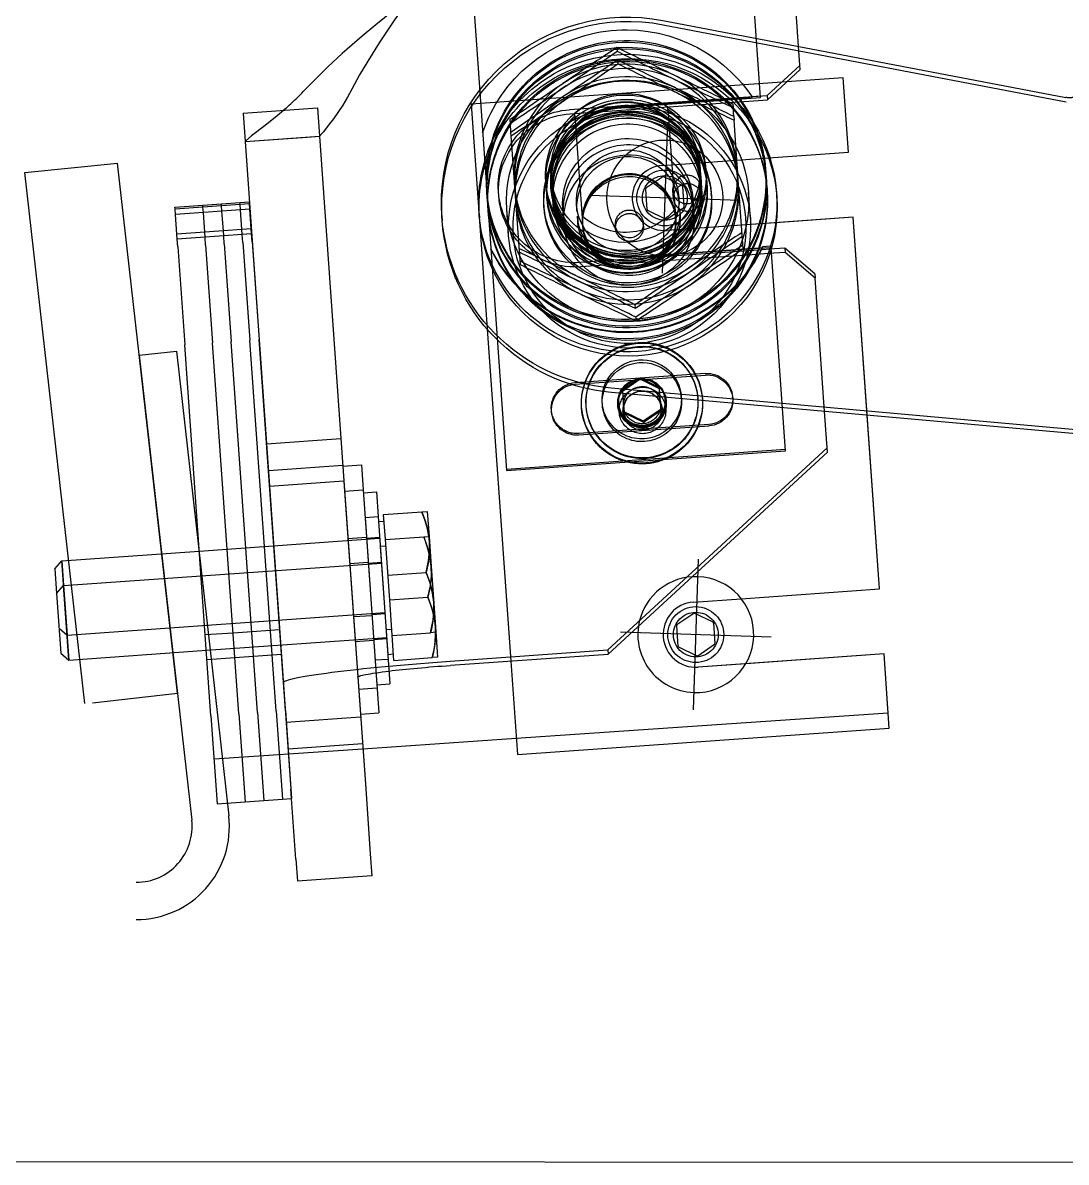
# Model space of a CAD drawing. Extents: x 39751 to 116307, y -36149 to -14965.
# Drawn here: x 44301.7 to 44413.7, y -31559.9 to -31437.5 of the extents above; entities that cross this region are included whole.
import ezdxf

# ---------------------------------------------------------------- set-up
doc = ezdxf.new("R2010")
doc.units = 0
doc.header["$LTSCALE"] = 1500
doc.linetypes.add('PHANTOM', pattern=[0.95, 0.76, -0.05, 0.02, -0.05, 0.02, -0.05])
doc.layers.add('6', color=6, linetype='PHANTOM')
doc.layers.add('confinea', color=3, linetype='Continuous')
doc.styles.get("Standard").update_dxf_attribs({"font": 'gbenor.shx', "width": 0.9, "bigfont": 'gbcbig.shx'})
doc.dimstyles.get("Standard").update_dxf_attribs({"dimtxt": 3.5, "dimasz": 3, "dimexe": 1, "dimexo": 0, "dimgap": 1, "dimtad": 1, "dimdec": 0, "dimdsep": 46, "dimtxsty": 'Standard', "dimblk": 'CLOSED', "dimcen": 0, "dimadec": 0, "dimazin": 2, "dimtfac": 1, "dimtdec": 0, "dimtofl": 0, "dimtmove": 2, "dimatfit": 3, "dimldrblk": 'NONE', "dimfxl": 0.18, "dimtolj": 1, "dimtzin": 0, "dimarcsym": 0})

# ---------------------------------------------------------------- blocks, each defined once
blk = doc.blocks.new('A$C7BE91E2F')
at = {"layer": '6'}
for p, q in [((73.95, 85.76), (71.67, 107.48)), ((42.05, 102.26), (48.09, 44.8)), ((63.21, 93.67), (106.71, 86.87)), ((63.26, 93.21), (106.76, 86.41)), ((82.75, 88.16), (42.97, 83.98)), ((82.75, 88.16), (42.97, 83.98)), ((53.53, 83.76), (74.66, 85.99)), ((53.57, 83.31), (74.71, 85.53)), ((42.97, 83.98), (49.23, 24.38)), ((42.97, 83.98), (49.23, 24.38)), ((18.52, 82.19), (22.72, 42.27)), ((26.48, 83.03), (30.67, 43.11)), ((88.5, 33.46), (84.32, 73.24)), ((86.55, 52.04), (84.32, 73.24)), ((77.93, 47.93), (75.64, 69.68)), ((22.26, 17.93), (18.08, 57.66)), ((22.26, 17.93), (18.08, 57.66)), ((24.25, 18.14), (20.07, 57.87)), ((24.25, 18.14), (20.07, 57.87)), ((25.24, 18.25), (21.07, 57.97)), ((17.28, 17.41), (13.11, 57.13)), ((20.27, 17.72), (16.09, 57.45)), ((20.27, 17.72), (16.09, 57.45)), ((110.59, 51.17), (59, 54.01)), ((110.64, 50.71), (59.05, 53.55)), ((48.07, 44.97), (77.91, 48.1)), ((48.09, 44.8), (77.93, 47.93)), ((59.6, 25.93), (82.38, 48.4)), ((59.65, 25.47), (82.43, 47.94)), ((30.67, 43.11), (34.08, 10.67)), ((22.72, 42.27), (26.12, 9.84)), ((30.79, 42.01), (33.3, 18.14)), ((32.78, 42.22), (35.28, 18.35)), ((1.55, 25.55), (35.56, 29.12)), ((50.1, 16.11), (89.89, 20.2)), ((50.28, 14.36), (90.06, 18.54)), ((50.28, 14.36), (90.06, 18.54))]:
    blk.add_line(p, q, dxfattribs=at)
at = {"layer": '6', "ltscale": 0.293231}
blk.add_line((77.86, 91.38), (76.64, 103.05), dxfattribs=at)
at = {"layer": '6', "ltscale": 0.009562}
for p, q in [((58.36, 90.58), (58.4, 90.2)), ((71.16, 83.61), (71.2, 83.23))]:
    blk.add_line(p, q, dxfattribs=at)
at = {"layer": '6', "ltscale": 0.062427}
blk.add_line((78.12, 88.9), (77.86, 91.38), dxfattribs=at)
at = {"layer": '6', "ltscale": 0.119982}
blk.add_line((74.66, 85.99), (78.08, 89.36), dxfattribs=at)
at = {"layer": '6', "ltscale": 0.009568}
for p, q in [((58.5, 89.24), (58.54, 88.86)), ((71.02, 84.96), (71.06, 84.58)), ((47.15, 82.45), (47.19, 82.07)), ((61.39, 61.72), (61.44, 61.34))]:
    blk.add_line(p, q, dxfattribs=at)
at = {"layer": '6', "ltscale": 0.119983}
blk.add_line((74.71, 85.53), (78.12, 88.9), dxfattribs=at)
at = {"layer": '6', "ltscale": 0.200003}
for p, q in [((83.59, 80.21), (82.75, 88.16)), ((83.59, 80.21), (82.75, 88.16)), ((1.55, 25.55), (0.71, 33.5))]:
    blk.add_line(p, q, dxfattribs=at)
at = {"layer": '6', "ltscale": 0.374999}
blk.add_line((59.03, 84.19), (73.95, 85.76), dxfattribs=at)
at = {"layer": '6', "ltscale": 0.346401}
blk.add_line((59.03, 84.28), (72.81, 85.73), dxfattribs=at)
at = {"layer": '6', "ltscale": 0.022818}
blk.add_line((73.03, 85.84), (73.93, 85.93), dxfattribs=at)
at = {"layer": '6', "ltscale": 0.001872}
blk.add_line((73.03, 85.76), (73.03, 85.84), dxfattribs=at)
at = {"layer": '6', "ltscale": 0.011513}
for p, q in [((74.66, 85.99), (74.71, 85.53)), ((46.18, 74.71), (46.23, 74.25)), ((76.02, 75.62), (76.07, 75.16)), ((44.2, 72.27), (44.25, 71.82)), ((40.22, 71.86), (40.27, 71.4)), ((77.13, 69.68), (77.18, 69.22)), ((80.42, 67.02), (80.47, 66.56)), ((60.39, 52.12), (60.44, 51.66)), ((60.44, 51.65), (60.39, 52.11)), ((64.42, 52.07), (64.37, 52.53)), ((64.37, 52.53), (64.42, 52.07)), ((59.6, 25.93), (59.65, 25.47))]:
    blk.add_line(p, q, dxfattribs=at)
at = {"layer": '6', "ltscale": 0.007193}
for p, q in [((64.07, 84.15), (64.04, 84.44)), ((54.12, 83.1), (54.09, 83.39))]:
    blk.add_line(p, q, dxfattribs=at)
at = {"layer": '6', "ltscale": 0.024248}
for p, q in [((71.16, 83.61), (71.06, 84.58)), ((47.19, 82.07), (47.29, 81.11))]:
    blk.add_line(p, q, dxfattribs=at)
at = {"layer": '6', "ltscale": 0.311729}
blk.add_line((64.07, 84.15), (65.37, 71.75), dxfattribs=at)
at = {"layer": '6', "ltscale": 0.173889}
for p, q in [((71.93, 76.32), (71.2, 83.23)), ((47.33, 80.73), (48.06, 73.81))]:
    blk.add_line(p, q, dxfattribs=at)
at = {"layer": '6', "ltscale": 0.2}
blk.add_line((18.52, 82.19), (26.48, 83.03), dxfattribs=at)
at = {"layer": '6', "ltscale": 0.311735}
blk.add_line((54.12, 83.1), (55.42, 70.7), dxfattribs=at)
at = {"layer": '6', "ltscale": 0.404303}
for p, q in [((64.06, 82.72), (64.06, 66.55)), ((68.97, 35.98), (68.97, 19.81))]:
    blk.add_line(p, q, dxfattribs=at)
at = {"layer": '6', "ltscale": 0.009574}
for p, q in [((47.29, 81.11), (47.33, 80.73)), ((61.25, 63.07), (61.29, 62.69))]:
    blk.add_line(p, q, dxfattribs=at)
at = {"layer": '6', "ltscale": 0.199999}
for p, q in [((18.84, 79.15), (26.8, 79.99)), ((22.54, 43.95), (30.5, 44.78)), ((35.11, 0.84), (27.16, 0))]:
    blk.add_line(p, q, dxfattribs=at)
at = {"layer": '6', "ltscale": 0.167101}
blk.add_line((18.84, 79.15), (25.49, 79.85), dxfattribs=at)
at = {"layer": '6', "ltscale": 0.032901}
blk.add_line((25.49, 79.85), (26.8, 79.99), dxfattribs=at)
at = {"layer": '6', "ltscale": 0.032906}
blk.add_line((25.49, 79.85), (26.8, 79.99), dxfattribs=at)
at = {"layer": '6', "ltscale": 0.214293}
blk.add_line((75.06, 79.31), (83.59, 80.21), dxfattribs=at)
blk.add_line((75.06, 79.31), (83.59, 80.21), dxfattribs=at)
at = {"layer": '6', "ltscale": 0.273593}
blk.add_line((63.69, 78.12), (74.58, 79.26), dxfattribs=at)
blk.add_line((63.69, 78.12), (74.58, 79.26), dxfattribs=at)
at = {"layer": '6', "ltscale": 0.012115}
blk.add_line((74.58, 79.26), (75.06, 79.31), dxfattribs=at)
blk.add_line((74.58, 79.26), (75.06, 79.31), dxfattribs=at)
at = {"layer": '6', "ltscale": 0.07483}
for p, q in [((67.7, 78.26), (68.01, 75.29)), ((52.1, 73.63), (51.79, 76.6))]:
    blk.add_line(p, q, dxfattribs=at)
at = {"layer": '6', "ltscale": 0.009647}
for p, q in [((67.8, 77.28), (67.76, 77.67)), ((67.95, 75.94), (67.91, 76.32))]:
    blk.add_line(p, q, dxfattribs=at)
at = {"layer": '6', "ltscale": 0.009635}
for p, q in [((67.81, 77.27), (67.77, 77.65)), ((51.89, 75.61), (51.85, 75.99))]:
    blk.add_line(p, q, dxfattribs=at)
at = {"layer": '6', "ltscale": 0.004321}
for p, q in [((67.83, 77.07), (67.81, 77.24)), ((74.77, 77.98), (74.79, 77.8)), ((74.85, 77.24), (74.87, 77.06)), ((67.9, 76.34), (67.88, 76.52)), ((44.93, 74.86), (44.95, 74.69)), ((72.08, 53.34), (72.06, 53.51))]:
    blk.add_line(p, q, dxfattribs=at)
at = {"layer": '6', "ltscale": 0.004314}
for p, q in [((67.83, 77.06), (67.81, 77.23)), ((74.77, 77.95), (74.79, 77.78)), ((74.85, 77.26), (74.86, 77.09)), ((67.9, 76.36), (67.88, 76.53)), ((75, 75.74), (74.99, 75.91)), ((44.93, 74.84), (44.95, 74.67)), ((51.91, 75.4), (51.9, 75.57)), ((45.01, 74.15), (45.03, 73.98)), ((75.64, 69.68), (75.62, 69.85)), ((52.69, 51.3), (52.67, 51.47))]:
    blk.add_line(p, q, dxfattribs=at)
at = {"layer": '6', "ltscale": 0.074836}
blk.add_line((51.79, 76.59), (52.1, 73.61), dxfattribs=at)
at = {"layer": '6', "ltscale": 0.054735}
for p, q in [((63.77, 76.9), (62, 75.61)), ((68.68, 30.15), (66.91, 28.87))]:
    blk.add_line(p, q, dxfattribs=at)
at = {"layer": '6', "ltscale": 0.054736}
for p, q in [((65.87, 76.02), (63.87, 76.91)), ((70.79, 29.27), (68.79, 30.16))]:
    blk.add_line(p, q, dxfattribs=at)
at = {"layer": '6', "ltscale": 0.002878}
for p, q in [((65.53, 76.79), (65.52, 76.9)), ((66.99, 74.19), (66.98, 74.31))]:
    blk.add_line(p, q, dxfattribs=at)
at = {"layer": '6', "ltscale": 0.054731}
for p, q in [((66.16, 73.75), (65.94, 75.93)), ((61.96, 75.51), (62.19, 73.34)), ((66.87, 28.77), (67.1, 26.59)), ((71.08, 27.01), (70.85, 29.19))]:
    blk.add_line(p, q, dxfattribs=at)
at = {"layer": '6', "ltscale": 0.17195}
blk.add_line((72.65, 69.48), (71.93, 76.32), dxfattribs=at)
at = {"layer": '6', "ltscale": 0.00216}
for p, q in [((51.82, 75.3), (51.81, 75.39)), ((64.95, 52.76), (64.94, 52.85)), ((68.83, 53.17), (68.82, 53.26)), ((55.9, 51.81), (55.89, 51.9)), ((59.78, 52.23), (59.77, 52.31))]:
    blk.add_line(p, q, dxfattribs=at)
at = {"layer": '6', "ltscale": 0.00432}
for p, q in [((51.99, 74.68), (51.97, 74.86)), ((45.01, 74.12), (45.03, 73.95)), ((45.17, 72.61), (45.15, 72.78))]:
    blk.add_line(p, q, dxfattribs=at)
at = {"layer": '6', "ltscale": 0.009641}
blk.add_line((52.03, 74.26), (51.99, 74.65), dxfattribs=at)
at = {"layer": '6', "ltscale": 0.404298}
blk.add_line((72.15, 74.63), (55.97, 74.63), dxfattribs=at)
at = {"layer": '6', "ltscale": 0.020142}
blk.add_line((64.99, 74.61), (64.91, 75.41), dxfattribs=at)
at = {"layer": '6', "ltscale": 0.017749}
for p, q in [((65.56, 74.74), (65.63, 74.03)), ((54.62, 73.59), (54.69, 72.88))]:
    blk.add_line(p, q, dxfattribs=at)
at = {"layer": '6', "ltscale": 0.023026}
blk.add_line((67.98, 74.93), (67.88, 75.84), dxfattribs=at)
at = {"layer": '6', "ltscale": 0.006475}
blk.add_line((69.05, 75.03), (69.02, 75.29), dxfattribs=at)
at = {"layer": '6', "ltscale": 0.070522}
blk.add_line((73.31, 72.73), (73.02, 75.53), dxfattribs=at)
at = {"layer": '6', "ltscale": 0.171944}
blk.add_line((48.06, 73.81), (48.78, 66.97), dxfattribs=at)
at = {"layer": '6', "ltscale": 0.006481}
blk.add_line((51.14, 73.15), (51.12, 73.41), dxfattribs=at)
at = {"layer": '6', "ltscale": 0.054733}
blk.add_line((64.35, 72.37), (66.12, 73.66), dxfattribs=at)
at = {"layer": '6', "ltscale": 0.01487}
blk.add_line((65.69, 73.5), (65.75, 72.91), dxfattribs=at)
at = {"layer": '6', "ltscale": 0.001066}
blk.add_line((65.7, 73.41), (65.7, 73.37), dxfattribs=at)
at = {"layer": '6', "ltscale": 0.043942}
for p, q in [((67.26, 72.87), (67.08, 74.62)), ((53.34, 71.41), (53.15, 73.16))]:
    blk.add_line(p, q, dxfattribs=at)
at = {"layer": '6', "ltscale": 0.075}
for p, q in [((11.56, 71.87), (14.54, 72.19)), ((14.57, 71.96), (11.59, 71.64)), ((14.63, 71.4), (11.64, 71.09)), ((14.91, 68.74), (11.92, 68.43)), ((16.37, 26.1), (19.36, 26.41)), ((16.65, 23.43), (19.63, 23.75))]:
    blk.add_line(p, q, dxfattribs=at)
at = {"layer": '6', "ltscale": 0.050001}
for p, q in [((14.54, 72.19), (16.53, 72.4)), ((16.56, 72.16), (14.57, 71.96)), ((18.61, 71.82), (16.62, 71.61)), ((16.84, 69.5), (14.85, 69.29)), ((18.89, 69.16), (16.9, 68.95)), ((30.51, 44.68), (32.5, 44.89)), ((30.79, 42.01), (32.78, 42.22)), ((31.32, 36.92), (33.31, 37.13)), ((31.6, 34.26), (33.59, 34.47)), ((32.2, 28.57), (34.19, 28.77)), ((19.36, 26.41), (21.34, 26.62)), ((32.48, 25.9), (34.47, 26.11)), ((19.63, 23.75), (21.62, 23.96)), ((33.02, 20.81), (35, 21.02)), ((33.3, 18.14), (35.28, 18.35)), ((23.25, 8.52), (25.24, 8.73)), ((21.26, 8.31), (23.25, 8.52))]:
    blk.add_line(p, q, dxfattribs=at)
at = {"layer": '6', "ltscale": 0.000356053}
for p, q in [((14.54, 72.19), (14.55, 72.17)), ((14.54, 72.19), (14.55, 72.17)), ((18.52, 72.61), (18.52, 72.59)), ((18.52, 72.61), (18.52, 72.59)), ((19.52, 72.71), (19.52, 72.7)), ((11.56, 71.87), (11.56, 71.86))]:
    blk.add_line(p, q, dxfattribs=at)
at = {"layer": '6', "ltscale": 0.049999}
for p, q in [((16.53, 72.4), (18.52, 72.61)), ((18.55, 72.37), (16.56, 72.16)), ((16.9, 68.95), (14.91, 68.74)), ((18.83, 69.71), (16.84, 69.5)), ((21.62, 23.96), (23.61, 24.17))]:
    blk.add_line(p, q, dxfattribs=at)
at = {"layer": '6', "ltscale": 0.000355893}
blk.add_line((16.53, 72.4), (16.54, 72.38), dxfattribs=at)
blk.add_line((16.53, 72.4), (16.54, 72.38), dxfattribs=at)
at = {"layer": '6', "ltscale": 0.005499}
for p, q in [((16.56, 72.16), (16.54, 72.38)), ((16.56, 72.16), (16.54, 72.38)), ((18.55, 72.37), (18.52, 72.59)), ((18.55, 72.37), (18.52, 72.59)), ((19.54, 72.48), (19.52, 72.7)), ((11.59, 71.64), (11.56, 71.86)), ((14.57, 71.96), (14.55, 72.17)), ((14.57, 71.96), (14.55, 72.17))]:
    blk.add_line(p, q, dxfattribs=at)
at = {"layer": '6', "ltscale": 0.025}
for p, q in [((18.52, 72.61), (19.52, 72.71)), ((19.6, 71.93), (18.61, 71.82)), ((19.88, 69.26), (18.89, 69.16)), ((25.24, 8.73), (26.23, 8.83))]:
    blk.add_line(p, q, dxfattribs=at)
at = {"layer": '6', "ltscale": 0.025001}
for p, q in [((19.54, 72.48), (18.55, 72.37)), ((19.82, 69.81), (18.83, 69.71)), ((23.33, 26.83), (24.33, 26.93)), ((23.61, 24.17), (24.61, 24.27))]:
    blk.add_line(p, q, dxfattribs=at)
at = {"layer": '6', "ltscale": 0.013864}
for p, q in [((18.61, 71.82), (18.55, 72.37)), ((18.61, 71.82), (18.55, 72.37)), ((19.6, 71.93), (19.54, 72.48)), ((16.62, 71.61), (16.56, 72.16)), ((16.62, 71.61), (16.56, 72.16)), ((19.88, 69.26), (19.82, 69.81)), ((14.91, 68.74), (14.85, 69.29)), ((14.91, 68.74), (14.85, 69.29)), ((16.9, 68.95), (16.84, 69.5)), ((16.9, 68.95), (16.84, 69.5)), ((18.89, 69.16), (18.83, 69.71)), ((18.89, 69.16), (18.83, 69.71))]:
    blk.add_line(p, q, dxfattribs=at)
at = {"layer": '6', "ltscale": 0.070515}
blk.add_line((47.45, 70.01), (47.16, 72.82), dxfattribs=at)
at = {"layer": '6', "ltscale": 0.001109}
blk.add_line((54.68, 72.97), (54.68, 73.02), dxfattribs=at)
at = {"layer": '6', "ltscale": 0.014876}
blk.add_line((54.75, 72.35), (54.81, 71.76), dxfattribs=at)
at = {"layer": '6', "ltscale": 0.054734}
for p, q in [((62.25, 73.25), (64.25, 72.36)), ((67.16, 26.51), (69.16, 25.62))]:
    blk.add_line(p, q, dxfattribs=at)
at = {"layer": '6', "ltscale": 0.5}
for p, q in [((84.32, 73.24), (64.43, 71.15)), ((89.23, 26.5), (69.34, 24.41))]:
    blk.add_line(p, q, dxfattribs=at)
at = {"layer": '6', "ltscale": 0.264862}
blk.add_line((74.96, 72.26), (64.43, 71.15), dxfattribs=at)
at = {"layer": '6', "ltscale": 0.008058}
blk.add_line((65.31, 72.34), (65.27, 72.67), dxfattribs=at)
at = {"layer": '6', "ltscale": 0.026883}
blk.add_line((76.03, 72.37), (74.96, 72.26), dxfattribs=at)
at = {"layer": '6', "ltscale": 0.208254}
blk.add_line((84.32, 73.24), (76.03, 72.37), dxfattribs=at)
at = {"layer": '6', "ltscale": 0.01387}
for p, q in [((11.64, 71.09), (11.59, 71.64)), ((14.63, 71.4), (14.57, 71.96)), ((14.63, 71.4), (14.57, 71.96))]:
    blk.add_line(p, q, dxfattribs=at)
at = {"layer": '6', "ltscale": 0.053098}
for p, q in [((11.87, 68.98), (11.64, 71.09)), ((16.84, 69.5), (16.62, 71.61)), ((16.84, 69.5), (16.62, 71.61)), ((18.83, 69.71), (18.61, 71.82)), ((18.83, 69.71), (18.61, 71.82)), ((19.82, 69.81), (19.6, 71.93))]:
    blk.add_line(p, q, dxfattribs=at)
at = {"layer": '6', "ltscale": 0.05}
for p, q in [((16.62, 71.61), (14.63, 71.4)), ((21.34, 26.62), (23.33, 26.83))]:
    blk.add_line(p, q, dxfattribs=at)
at = {"layer": '6', "ltscale": 0.053092}
blk.add_line((14.85, 69.29), (14.63, 71.4), dxfattribs=at)
blk.add_line((14.85, 69.29), (14.63, 71.4), dxfattribs=at)
at = {"layer": '6', "ltscale": 0.003849}
blk.add_line((54.84, 71.53), (54.82, 71.68), dxfattribs=at)
at = {"layer": '6', "ltscale": 0.008064}
blk.add_line((55.36, 71.3), (55.33, 71.62), dxfattribs=at)
at = {"layer": '6', "ltscale": 0.009181}
for p, q in [((58.89, 71.18), (58.85, 71.55)), ((61.88, 71.5), (61.84, 71.86))]:
    blk.add_line(p, q, dxfattribs=at)
at = {"layer": '6', "ltscale": 0.021506}
blk.add_line((75.57, 69.84), (74.72, 69.75), dxfattribs=at)
at = {"layer": '6', "ltscale": 0.001866}
blk.add_line((74.72, 69.68), (74.72, 69.75), dxfattribs=at)
at = {"layer": '6', "ltscale": 0.001312}
blk.add_line((75.62, 69.85), (75.57, 69.84), dxfattribs=at)
at = {"layer": '6', "ltscale": 0.075001}
blk.add_line((14.85, 69.29), (11.87, 68.98), dxfattribs=at)
at = {"layer": '6', "ltscale": 0.013858}
blk.add_line((11.92, 68.43), (11.87, 68.98), dxfattribs=at)
at = {"layer": '6', "ltscale": 0.020817}
for p, q in [((14.99, 67.91), (14.91, 68.74)), ((14.99, 67.91), (14.91, 68.74)), ((16.98, 68.12), (16.9, 68.95)), ((16.98, 68.12), (16.9, 68.95)), ((18.97, 68.33), (18.89, 69.16)), ((18.97, 68.33), (18.89, 69.16)), ((19.97, 68.43), (19.88, 69.26)), ((12.01, 67.6), (11.92, 68.43))]:
    blk.add_line(p, q, dxfattribs=at)
at = {"layer": '6', "ltscale": 0.478824}
blk.add_line((74.3, 69.38), (55.25, 67.38), dxfattribs=at)
at = {"layer": '6', "ltscale": 0.473285}
blk.add_line((74.12, 68.9), (55.3, 66.92), dxfattribs=at)
at = {"layer": '6', "ltscale": 0.343428}
blk.add_line((60.72, 68.19), (74.38, 69.63), dxfattribs=at)
at = {"layer": '6', "ltscale": 0.342473}
blk.add_line((74.35, 69.54), (60.72, 68.11), dxfattribs=at)
at = {"layer": '6', "ltscale": 0.030363}
blk.add_line((75.33, 69.03), (74.12, 68.9), dxfattribs=at)
at = {"layer": '6', "ltscale": 0.02973}
blk.add_line((75.48, 69.51), (74.3, 69.38), dxfattribs=at)
at = {"layer": '6', "ltscale": 0.029536}
blk.add_line((75.52, 69.66), (74.35, 69.54), dxfattribs=at)
at = {"layer": '6', "ltscale": 0.002976}
blk.add_line((74.38, 69.63), (74.5, 69.64), dxfattribs=at)
at = {"layer": '6', "ltscale": 0.04635}
blk.add_line((77.18, 69.22), (75.33, 69.03), dxfattribs=at)
at = {"layer": '6', "ltscale": 0.041445}
blk.add_line((77.13, 69.68), (75.48, 69.51), dxfattribs=at)
at = {"layer": '6', "ltscale": 0.002991}
blk.add_line((75.64, 69.68), (75.52, 69.66), dxfattribs=at)
at = {"layer": '6', "ltscale": 0.105977}
for p, q in [((80.42, 67.02), (77.13, 69.68)), ((80.47, 66.56), (77.18, 69.22))]:
    blk.add_line(p, q, dxfattribs=at)
at = {"layer": '6', "ltscale": 0.263037}
for p, q in [((12.01, 67.6), (13.11, 57.13)), ((14.99, 67.91), (16.09, 57.45)), ((14.99, 67.91), (16.09, 57.45)), ((16.98, 68.12), (18.08, 57.66)), ((16.98, 68.12), (18.08, 57.66))]:
    blk.add_line(p, q, dxfattribs=at)
at = {"layer": '6', "ltscale": 0.263031}
for p, q in [((18.97, 68.33), (20.07, 57.87)), ((18.97, 68.33), (20.07, 57.87)), ((19.97, 68.43), (21.07, 57.97))]:
    blk.add_line(p, q, dxfattribs=at)
at = {"layer": '6', "ltscale": 0.358715}
blk.add_line((81.97, 52.29), (80.47, 66.56), dxfattribs=at)
at = {"layer": '6', "ltscale": 0.35}
for p, q in [((55.12, 54.49), (69.04, 55.96)), ((55.13, 54.32), (69.06, 55.78)), ((69.61, 50.49), (55.69, 49.03)), ((69.63, 50.32), (55.71, 48.86))]:
    blk.add_line(p, q, dxfattribs=at)
at = {"layer": '6', "ltscale": 0.057711}
for p, q in [((62.08, 55.22), (60.21, 53.87)), ((62.09, 55.08), (60.22, 53.72)), ((64.2, 54.14), (62.09, 55.08)), ((60.45, 51.57), (62.56, 50.64)), ((62.56, 50.64), (64.43, 51.99))]:
    blk.add_line(p, q, dxfattribs=at)
at = {"layer": '6', "ltscale": 0.057712}
for p, q in [((64.19, 54.28), (62.08, 55.22)), ((60.47, 51.43), (62.58, 50.49))]:
    blk.add_line(p, q, dxfattribs=at)
at = {"layer": '6', "ltscale": 0.003596}
for p, q in [((62.08, 55.22), (62.09, 55.08)), ((60.21, 53.87), (60.22, 53.72)), ((64.19, 54.28), (64.2, 54.14)), ((62.56, 50.64), (62.58, 50.49))]:
    blk.add_line(p, q, dxfattribs=at)
at = {"layer": '6', "ltscale": 0.05764}
for p, q in [((64.44, 51.85), (64.2, 54.14)), ((60.22, 53.72), (60.47, 51.43))]:
    blk.add_line(p, q, dxfattribs=at)
at = {"layer": '6', "ltscale": 0.001583}
for p, q in [((64.84, 52.84), (64.84, 52.9)), ((64.84, 52.84), (64.84, 52.9)), ((68.32, 53.21), (68.32, 53.27)), ((56.39, 51.95), (56.38, 52.02)), ((56.39, 51.96), (56.38, 52.02)), ((59.87, 52.32), (59.86, 52.38)), ((59.87, 52.32), (59.86, 52.38))]:
    blk.add_line(p, q, dxfattribs=at)
at = {"layer": '6', "ltscale": 0.02245}
for p, q in [((64.84, 52.9), (64.93, 52.01)), ((64.84, 52.9), (64.93, 52.01)), ((59.86, 52.38), (59.96, 51.49)), ((59.86, 52.38), (59.96, 51.49))]:
    blk.add_line(p, q, dxfattribs=at)
at = {"layer": '6', "ltscale": 0.007199}
for p, q in [((66.58, 53.09), (66.55, 53.37)), ((58.12, 52.2), (58.09, 52.48))]:
    blk.add_line(p, q, dxfattribs=at)
at = {"layer": '6', "ltscale": 0.002154}
for p, q in [((68.83, 53.16), (68.82, 53.25)), ((55.9, 51.82), (55.89, 51.91)), ((59.78, 52.22), (59.77, 52.31))]:
    blk.add_line(p, q, dxfattribs=at)
at = {"layer": '6', "ltscale": 0.05771}
blk.add_line((62.58, 50.49), (64.44, 51.85), dxfattribs=at)
at = {"layer": '6', "ltscale": 0.109253}
blk.add_line((82.43, 47.94), (81.97, 52.29), dxfattribs=at)
at = {"layer": '6', "ltscale": 0.466893}
blk.add_line((88.5, 33.46), (86.55, 52.04), dxfattribs=at)
at = {"layer": '6', "ltscale": 0.200001}
for p, q in [((22.24, 46.81), (30.2, 47.65)), ((22.72, 42.27), (30.67, 43.11)), ((25.37, 17), (33.33, 17.84)), ((25.67, 14.14), (33.63, 14.98))]:
    blk.add_line(p, q, dxfattribs=at)
at = {"layer": '6', "ltscale": 0.066956}
for p, q in [((30.51, 44.68), (30.79, 42.01)), ((32.5, 44.89), (32.78, 42.22)), ((34.2, 42.05), (34.48, 39.39)), ((0, 32.62), (0.28, 29.96))]:
    blk.add_line(p, q, dxfattribs=at)
at = {"layer": '6', "ltscale": 0.034999}
blk.add_line((32.81, 41.9), (34.2, 42.05), dxfattribs=at)
at = {"layer": '6', "ltscale": 0.035}
for p, q in [((33.09, 39.24), (34.48, 39.39)), ((33.32, 37.03), (34.71, 37.18)), ((33.6, 34.37), (34.99, 34.51)), ((34.18, 28.87), (35.57, 29.02)), ((34.46, 26.21), (35.85, 26.36)), ((34.69, 24), (36.08, 24.15)), ((34.97, 21.34), (36.36, 21.48))]:
    blk.add_line(p, q, dxfattribs=at)
at = {"layer": '6', "ltscale": 0.449998}
blk.add_line((33.09, 39.24), (34.97, 21.34), dxfattribs=at)
at = {"layer": '6', "ltscale": 0.450004}
blk.add_line((34.48, 39.39), (36.36, 21.48), dxfattribs=at)
at = {"layer": '6', "ltscale": 0.102987}
for p, q in [((35.06, 39.63), (39.16, 40.06)), ((35.34, 36.96), (39.44, 37.39)), ((36.02, 30.5), (40.12, 30.93)), ((36.02, 30.5), (40.12, 30.93)), ((36.42, 26.7), (40.52, 27.13)), ((36.7, 24.03), (40.8, 24.46))]:
    blk.add_line(p, q, dxfattribs=at)
at = {"layer": '6', "ltscale": 0.066968}
for p, q in [((35.34, 36.96), (35.06, 39.63)), ((39.73, 40.12), (40.01, 37.45)), ((0.71, 33.5), (0.99, 30.84))]:
    blk.add_line(p, q, dxfattribs=at)
at = {"layer": '6', "ltscale": 0.014513}
blk.add_line((39.16, 40.06), (39.73, 40.12), dxfattribs=at)
at = {"layer": '6', "ltscale": 0.015001}
for p, q in [((34.54, 38.88), (35.13, 38.94)), ((35.75, 27.31), (36.35, 27.38))]:
    blk.add_line(p, q, dxfattribs=at)
at = {"layer": '6', "ltscale": 0.484998}
blk.add_line((15.43, 35.05), (34.72, 37.08), dxfattribs=at)
at = {"layer": '6', "ltscale": 0.162499}
for p, q in [((36.02, 30.5), (35.34, 36.96)), ((36.7, 24.03), (36.02, 30.5))]:
    blk.add_line(p, q, dxfattribs=at)
at = {"layer": '6', "ltscale": 0.014514}
blk.add_line((39.44, 37.39), (40.01, 37.45), dxfattribs=at)
at = {"layer": '6', "ltscale": 0.081249}
blk.add_line((40.01, 37.45), (40.35, 34.22), dxfattribs=at)
at = {"layer": '6', "ltscale": 0.014999}
blk.add_line((34.82, 36.22), (35.41, 36.28), dxfattribs=at)
at = {"layer": '6', "ltscale": 0.290746}
blk.add_line((34.82, 36.22), (36.03, 24.65), dxfattribs=at)
at = {"layer": '6', "ltscale": 0.370002}
blk.add_line((0.71, 33.5), (15.43, 35.05), dxfattribs=at)
at = {"layer": '6', "ltscale": 0.485}
blk.add_line((15.71, 32.39), (35, 34.41), dxfattribs=at)
at = {"layer": '6', "ltscale": 0.028287}
blk.add_line((0, 32.62), (0.71, 33.5), dxfattribs=at)
at = {"layer": '6', "ltscale": 0.102986}
blk.add_line((35.74, 33.16), (39.84, 33.59), dxfattribs=at)
blk.add_line((35.74, 33.16), (39.84, 33.59), dxfattribs=at)
at = {"layer": '6', "ltscale": 0.162505}
blk.add_line((40.35, 34.22), (41.03, 27.76), dxfattribs=at)
at = {"layer": '6', "ltscale": 0.371453}
blk.add_line((73.72, 31.91), (88.5, 33.46), dxfattribs=at)
blk.add_line((73.72, 31.91), (88.5, 33.46), dxfattribs=at)
at = {"layer": '6', "ltscale": 0.370001}
blk.add_line((0.99, 30.84), (15.71, 32.39), dxfattribs=at)
at = {"layer": '6', "ltscale": 0.128546}
blk.add_line((68.61, 31.37), (73.72, 31.91), dxfattribs=at)
blk.add_line((68.61, 31.37), (73.72, 31.91), dxfattribs=at)
at = {"layer": '6', "ltscale": 0.028282}
for p, q in [((0.28, 29.96), (0.99, 30.84)), ((0.95, 23.59), (1.83, 22.88))]:
    blk.add_line(p, q, dxfattribs=at)
at = {"layer": '6', "ltscale": 0.199997}
for p, q in [((1.83, 22.88), (0.99, 30.84)), ((0.99, 30.84), (1.83, 22.88))]:
    blk.add_line(p, q, dxfattribs=at)
at = {"layer": '6', "ltscale": 0.133034}
blk.add_line((0.99, 30.84), (1.55, 25.55), dxfattribs=at)
at = {"layer": '6', "ltscale": 0.160001}
blk.add_line((0.28, 29.96), (0.95, 23.59), dxfattribs=at)
at = {"layer": '6', "ltscale": 0.014515}
for p, q in [((41.09, 27.19), (40.52, 27.13)), ((41.37, 24.52), (40.8, 24.46))]:
    blk.add_line(p, q, dxfattribs=at)
at = {"layer": '6', "ltscale": 0.081243}
blk.add_line((41.03, 27.76), (41.37, 24.52), dxfattribs=at)
at = {"layer": '6', "ltscale": 0.4043}
blk.add_line((77.06, 27.89), (60.89, 27.89), dxfattribs=at)
at = {"layer": '6', "ltscale": 0.054737}
blk.add_line((69.26, 25.63), (71.03, 26.92), dxfattribs=at)
at = {"layer": '6', "ltscale": 0.028286}
blk.add_line((0.67, 26.26), (1.55, 25.55), dxfattribs=at)
at = {"layer": '6', "ltscale": 0.485001}
blk.add_line((16.55, 24.43), (35.84, 26.46), dxfattribs=at)
at = {"layer": '6', "ltscale": 0.424453}
blk.add_line((42.72, 24.16), (59.6, 25.93), dxfattribs=at)
at = {"layer": '6', "ltscale": 0.371455}
blk.add_line((89.23, 26.5), (74.45, 24.95), dxfattribs=at)
at = {"layer": '6', "ltscale": 0.199996}
blk.add_line((90.06, 18.54), (89.23, 26.5), dxfattribs=at)
blk.add_line((90.06, 18.54), (89.23, 26.5), dxfattribs=at)
at = {"layer": '6', "ltscale": 0.015}
blk.add_line((36.03, 24.65), (36.63, 24.71), dxfattribs=at)
at = {"layer": '6', "ltscale": 0.424451}
blk.add_line((42.77, 23.7), (59.65, 25.47), dxfattribs=at)
at = {"layer": '6', "ltscale": 0.128544}
blk.add_line((74.45, 24.95), (69.34, 24.41), dxfattribs=at)
at = {"layer": '6', "ltscale": 0.369999}
blk.add_line((1.83, 22.88), (16.55, 24.43), dxfattribs=at)
at = {"layer": '6', "ltscale": 0.251677}
blk.add_line((49.23, 24.38), (50.28, 14.36), dxfattribs=at)
blk.add_line((49.23, 24.38), (50.28, 14.36), dxfattribs=at)
at = {"layer": '6', "ltscale": 0.236611}
for p, q in [((17.28, 17.41), (18.27, 8)), ((24.25, 18.14), (25.24, 8.73)), ((24.25, 18.14), (25.24, 8.73))]:
    blk.add_line(p, q, dxfattribs=at)
at = {"layer": '6', "ltscale": 0.23661}
for p, q in [((20.27, 17.72), (21.26, 8.31)), ((20.27, 17.72), (21.26, 8.31)), ((22.26, 17.93), (23.25, 8.52)), ((22.26, 17.93), (23.25, 8.52)), ((25.24, 18.25), (26.23, 8.83))]:
    blk.add_line(p, q, dxfattribs=at)
at = {"layer": '6', "ltscale": 0.412498}
blk.add_line((33.69, 14.43), (50.1, 16.11), dxfattribs=at)
at = {"layer": '6', "ltscale": 0.400001}
blk.add_line((17.77, 12.8), (33.69, 14.43), dxfattribs=at)
at = {"layer": '6', "ltscale": 0.188403}
blk.add_line((26.91, 2.34), (26.12, 9.84), dxfattribs=at)
at = {"layer": '6', "ltscale": 0.188397}
blk.add_line((34.08, 10.67), (34.87, 3.18), dxfattribs=at)
at = {"layer": '6', "ltscale": 0.074999}
blk.add_line((18.27, 8), (21.26, 8.31), dxfattribs=at)
at = {"layer": '6', "ltscale": 0.058818}
blk.add_line((34.87, 3.18), (35.11, 0.84), dxfattribs=at)
at = {"layer": '6', "ltscale": 0.058812}
blk.add_line((26.91, 2.34), (27.16, 0), dxfattribs=at)
at = {"layer": '6', "ltscale": 8.59383e-05}
for p, q in [((27.16, 0), (27.16, 0)), ((35.11, 0.84), (35.11, 0.84))]:
    blk.add_line(p, q, dxfattribs=at)
at = {"layer": '6'}
for points in [[(35.31, 94.67), (32.43, 92.15), (31.01, 90.88), (28.95, 88.95), (27.45, 87.47), (26.02, 85.97), (25.18, 85.03)], [(35.36, 94.21), (33.68, 91.57), (32.87, 90.24), (31.7, 88.23), (30.88, 86.72), (30.11, 85.18)], [(73.03, 85.76), (73.03, 85.76), (73.03, 85.76), (73, 85.75), (72.81, 85.73)], [(30.11, 85.18), (29.66, 84.28), (29.19, 83.43), (28.24, 81.93), (27.84, 81.35), (27.18, 80.46), (26.8, 80), (26.8, 79.99), (26.8, 79.99)], [(22.86, 82.64), (22.18, 82.03), (20.93, 80.94), (19.53, 79.78), (18.92, 79.25), (18.85, 79.17), (18.84, 79.16), (18.84, 79.15)], [(74.5, 69.64), (74.71, 69.67), (74.72, 69.68), (74.72, 69.68), (74.72, 69.68)], [(39.16, 40.06), (39.54, 39.12), (39.81, 38.27), (39.99, 37.47), (40.07, 36.88)], [(40, 37.45), (39.82, 38.26), (39.55, 39.11), (39.16, 40.06)], [(39.44, 37.39), (39.82, 36.45), (40.09, 35.61), (40.27, 34.81), (40.35, 34.22)], [(40.35, 34.22), (40.21, 35.1), (39.97, 36.02), (39.6, 37.03), (39.44, 37.39)], [(40.07, 36.88), (40.12, 35.84), (40.03, 34.71), (39.84, 33.59)], [(39.84, 33.59), (40.05, 34.82), (40.12, 35.89), (40.07, 36.88)], [(39.84, 33.59), (40.3, 32.43), (40.59, 31.4), (40.75, 30.42)], [(40.75, 30.42), (40.6, 31.38), (40.34, 32.32), (40.11, 32.95), (39.84, 33.59)], [(40.35, 34.22), (40.4, 33.18), (40.31, 32.04), (40.12, 30.93)], [(40.12, 30.93), (40.33, 32.16), (40.4, 33.23), (40.35, 34.22)], [(40.12, 30.93), (40.58, 29.77), (40.87, 28.74), (41.03, 27.76)], [(41.03, 27.76), (40.88, 28.71), (40.62, 29.65), (40.39, 30.28), (40.12, 30.93)], [(40.75, 30.42), (40.8, 29.53), (40.75, 28.58), (40.6, 27.52), (40.52, 27.13)], [(40.52, 27.13), (40.65, 27.82), (40.74, 28.49), (40.8, 29.46), (40.75, 30.42)], [(41.03, 27.76), (41.08, 26.86), (41.03, 25.92), (40.88, 24.86), (40.8, 24.46)], [(40.8, 24.46), (40.93, 25.16), (41.02, 25.82), (41.08, 26.79), (41.03, 27.76)]]:
    blk.add_lwpolyline(points, dxfattribs=at)
for centre, radius in [((64.06, 74.63), 6.22), ((64.06, 74.63), 3), ((64.06, 74.63), 2.4), ((68.97, 27.89), 3), ((68.97, 27.89), 2.4)]:
    blk.add_circle(centre, radius, dxfattribs=at)
for centre, radius, start, end in [((490.43, -517.17), 745.69, 125.40975, 125.94038), ((-237.94, -593.71), 745.69, 66.05663, 66.58726), ((-392.92, 700.12), 758.74, 305.97608, 306.50053), ((373.09, 780.61), 758.74, 245.4965, 246.02093), ((490.57, -518.52), 745.69, 125.40975, 125.94038), ((-392.78, 698.77), 758.74, 305.97608, 306.50053), ((-237.71, -594.85), 745.47, 66.05658, 66.58737), ((373.25, 779.31), 758.79, 245.49651, 246.0209), ((-243.47, -605.01), 758.26, 65.49638, 66.02115), ((367.53, 769.26), 746.11, 246.05683, 246.58717), ((498.72, -527.82), 759.17, 125.97564, 126.49978), ((-385.12, 690.18), 746.11, 305.40984, 305.94018), ((-243.24, -606.16), 758.05, 65.49626, 66.02117), ((367.69, 767.95), 746.15, 246.05685, 246.58715), ((0.27, 106.96), 33.18, 312.8952, 318.6436), ((498.33, -528.42), 758.26, 125.97586, 126.50063), ((-384.98, 688.83), 746.11, 305.40984, 305.94018), ((59.76, 77.43), 7.98, 6.012, 57.3816), ((60.19, 73.19), 7, 95.9985, 185.9985), ((60.19, 73.19), 7, 5.9985, 95.9985), ((64.06, 74.63), 3.5, 95.9985, 275.9985), ((64.06, 74.63), 3.5, 95.9985, 275.9985), ((60.32, 71.99), 5, 95.9985, 185.9985), ((60.32, 71.99), 5, 5.9985, 95.9985), ((64.06, 74.63), 2.28, 94.6929, 97.3041), ((64.06, 74.63), 2.28, 34.6929, 37.3041), ((64.06, 74.63), 2.28, 154.6929, 157.3041), ((60.19, 73.19), 7, 275.9985, 5.9985), ((64.06, 74.63), 2.28, 334.6929, 337.3041), ((60.19, 73.19), 7, 185.9985, 275.9985), ((60.32, 71.99), 5, 275.9985, 5.9985), ((64.06, 74.63), 2.28, 214.6929, 217.3041), ((64.06, 74.63), 2.28, 274.6929, 277.3041), ((60.32, 71.99), 5, 185.9985, 275.9985), ((504.37, -536.33), 745.41, 125.40954, 125.94037), ((-378.81, 680.73), 758.74, 305.97608, 306.50053), ((504.51, -537.68), 745.41, 125.40954, 125.94037), ((-247.59, -615.35), 745.41, 66.05664, 66.58747), ((-378.67, 679.39), 758.74, 305.97608, 306.50053), ((363.32, 758.72), 758.74, 245.4965, 246.02093), ((-247.54, -616.89), 745.62, 66.05667, 66.58734), ((363.48, 757.4), 758.77, 245.49651, 246.02092), ((512.13, -546.23), 757.98, 125.97587, 126.50084), ((-371.02, 670.79), 746.11, 305.40984, 305.94018), ((-253.12, -626.64), 757.98, 65.49617, 66.02114), ((357.76, 747.37), 746.11, 246.05683, 246.58717), ((512.27, -547.58), 757.98, 125.97587, 126.50084), ((-370.88, 669.45), 746.11, 305.40984, 305.94018), ((-253.31, -628.72), 758.79, 65.4965, 66.02091), ((357.93, 746.07), 746.16, 246.05686, 246.58715), ((62.35, 52.65), 2.5, 186.103, 5.894), ((31.62, 36), 8.5, 6.0056, 9.8597), ((68.97, 27.89), 6.22, 95.4482, 173.7757), ((68.97, 27.89), 6.22, 275.9985, 95.4482), ((68.97, 27.89), 3.5, 95.9985, 275.9985), ((68.97, 27.89), 3.5, 95.9985, 275.9985), ((68.97, 27.89), 2.28, 94.6929, 97.3041), ((68.97, 27.89), 6.22, 173.7757, 275.9985), ((68.97, 27.89), 2.28, 154.6929, 157.3041), ((68.97, 27.89), 2.28, 34.6929, 37.3041), ((68.97, 27.89), 2.28, 334.6929, 337.3041), ((68.97, 27.89), 2.28, 214.6929, 217.3041), ((68.97, 27.89), 2.28, 274.6929, 277.3041)]:
    blk.add_arc(centre, radius, start, end, dxfattribs=at)
at = {"layer": '6', "extrusion": (0, 0, -1)}
for centre, major_axis, ratio, start_param, end_param in [((60.11, 73.95), (19.89, 2.09), 0.998342, 3.14161, 4.972645), ((60.16, 73.49), (19.89, 2.09), 0.998342, 3.14161, 4.972645), ((59.86, 76.32), (16.16, 1.7), 0.998342, 3.536384, 5.761362), ((59.85, 76.41), (14.92, 1.57), 0.998342, 3.141593, 6.027001), ((59.87, 76.24), (14.92, 1.57), 0.998342, 3.143148, 5.998226), ((59.93, 75.69), (14.92, 1.57), 0.998342, 3.543842, 5.88091), ((59.95, 75.52), (14.92, 1.57), 0.998342, 3.593396, 5.831354), ((60.11, 73.95), (15.91, 1.67), 0.998342, 4.30468, 6.283189), ((59.8, 76.87), (11.93, 1.25), 0.998342, -1.570796, 4.712389), ((60.16, 73.49), (15.91, 1.67), 0.998342, 4.30468, 6.283189), ((60.07, 74.35), (14.92, 1.57), 0.998342, 4.30468, 6.283189), ((60.09, 74.18), (14.92, 1.57), 0.998342, 4.30468, 6.283189), ((59.85, 76.41), (11.93, 1.25), 0.998342, 4.712389, 10.995574), ((60.11, 73.95), (15.91, 1.67), 0.998342, 3.141596, 4.30468), ((60.16, 73.49), (15.91, 1.67), 0.998342, 3.141596, 4.30468), ((60.07, 74.35), (14.92, 1.57), 0.998342, 3.141596, 4.30468), ((60.09, 74.18), (14.92, 1.57), 0.998342, 3.141596, 4.30468), ((59.95, 75.52), (11.93, 1.25), 0.998342, -1.570796, 4.712389), ((59.99, 75.06), (11.93, 1.25), 0.998342, -1.570796, 4.712389), ((60.09, 74.18), (12.93, 1.36), 0.998342, 4.30468, 6.283189), ((107.02, 88.84), (1.99, 0.21), 0.998342, 1.163087, 1.831052), ((59.8, 76.87), (8.6, 0.9), 0.998342, -1.570796, 4.712389), ((59.71, 77.71), (7.96, 0.84), 0.998342, 4.037257, 5.387521), ((60.09, 74.18), (12.93, 1.36), 0.998342, 3.141596, 4.30468), ((59.85, 76.41), (8.6, 0.9), 0.998342, -1.570796, 4.712389), ((59.95, 75.52), (8.6, 0.9), 0.998342, 4.712389, 10.995574), ((59.81, 76.83), (7.96, 0.84), 0.998342, 3.141593, 6.283185), ((59.85, 76.45), (7.96, 0.84), 0.998342, 3.141593, 6.283185), ((59.85, 76.41), (7.96, 0.84), 0.998342, 3.141593, 6.283185), ((59.87, 76.24), (7.96, 0.84), 0.998342, 3.141593, 6.283185), ((60.38, 71.37), (12.93, 1.36), 0.998342, 4.30468, 6.283189), ((59.71, 77.77), (6.96, 0.73), 0.998342, 3.916786, 5.507992), ((60.38, 71.34), (12.43, 1.31), 0.998342, 4.30468, 7.446273), ((54.39, 75.57), (8.2, 0.86), 0.998342, 3.141593, 4.712389), ((54.44, 75.12), (8.2, 0.86), 0.998342, 3.141593, 4.712389), ((59.99, 75.06), (8.6, 0.9), 0.998342, 4.712389, 10.995574), ((59.87, 76.24), (8.06, 0.85), 0.998342, 3.141593, 4.712389), ((59.88, 76.15), (8.06, 0.85), 0.998342, 3.141593, 4.712389), ((59.93, 75.69), (7.96, 0.84), 0.998342, 3.141593, 6.283185), ((59.95, 75.52), (7.96, 0.84), 0.998342, 3.141593, 6.283185), ((59.95, 75.48), (7.96, 0.84), 0.998342, 3.141561, 5.235988), ((59.99, 75.1), (7.96, 0.84), 0.998342, 3.141561, 5.235988), ((60.07, 74.35), (8.95, 0.94), 0.998342, 4.30468, 6.283189), ((60.1, 74.09), (8.95, 0.94), 0.998342, 4.30468, 6.283189), ((59.95, 75.52), (14.92, 1.57), 0.998342, -0.451832, 0), ((60.38, 71.34), (12.43, 1.31), 0.998342, 1.163087, 4.30468), ((60.38, 71.37), (12.93, 1.36), 0.998342, 3.141596, 4.30468), ((60.07, 74.35), (8.95, 0.94), 0.998342, 3.141596, 4.30468), ((59.75, 77.43), (7.96, 0.84), 0.998342, 3.141593, 4.037257), ((60.06, 74.45), (7.96, 0.84), 0.998342, 3.143148, 6.283185), ((59.95, 75.48), (7.96, 0.84), 0.998342, -1.047198, -0.000031), ((59.99, 75.1), (7.96, 0.84), 0.998342, -1.047198, -0.000031), ((59.93, 75.69), (14.92, 1.57), 0.998342, -0.402275, 0), ((60.1, 74.09), (8.95, 0.94), 0.998342, 3.141596, 4.30468), ((60.12, 73.89), (6.96, 0.73), 0.998342, 4.30468, 6.283189), ((59.87, 76.24), (14.92, 1.57), 0.998342, -0.28496, 0), ((59.85, 76.41), (14.92, 1.57), 0.998342, -0.256185, 0), ((59.95, 75.52), (14.92, 1.57), 0.998342, 3.143148, 3.593396), ((59.93, 75.69), (14.92, 1.57), 0.998342, 3.143148, 3.543842), ((60.12, 73.89), (6.96, 0.73), 0.998342, 3.141596, 4.30468), ((60.09, 74.16), (5.47, 0.57), 0.998342, 3.141593, 6.283185), ((60.3, 72.14), (6.96, 0.73), 0.998342, 4.30468, 5.660779), ((60.16, 73.46), (5.47, 0.57), 0.998041, 3.165971, 6.283186), ((59.85, 76.41), (14.92, 1.57), 0.998342, 0.001555, 3.141593), ((59.87, 76.24), (14.92, 1.57), 0.998342, 0.018246, 3.141593), ((59.93, 75.69), (14.92, 1.57), 0.998342, 0.001555, 3.141593), ((59.81, 76.83), (7.96, 0.84), 0.998342, 0, 3.141593), ((59.85, 76.45), (7.96, 0.84), 0.998342, 0.001555, 3.141593), ((59.85, 76.41), (7.96, 0.84), 0.998342, 0, 3.141593), ((60.3, 72.14), (6.96, 0.73), 0.998342, 3.141596, 4.30468), ((60.3, 72.14), (4.97, 0.52), 0.998342, 4.30468, 6.283189), ((59.75, 77.43), (7.96, 0.84), 0.998342, 0, 0.895665), ((66.39, 75.69), (1.49, 0.16), 0.998342, 4.30468, 6.283189), ((59.85, 76.45), (7.96, 0.84), 0.998342, 0, 0.001555), ((59.87, 76.24), (7.96, 0.84), 0.998342, 0, 0.001555), ((59.85, 76.41), (14.92, 1.57), 0.998342, 0, 0.001555), ((59.87, 76.24), (14.92, 1.57), 0.998342, 0, 0.018246), ((59.93, 75.69), (14.92, 1.57), 0.998342, 0, 0.001555), ((59.95, 75.52), (14.92, 1.57), 0.998342, 0, 0.039396), ((59.95, 75.52), (14.92, 1.57), 0.998342, 0.039396, 3.10217), ((59.75, 77.43), (7.96, 0.84), 0.998342, 2.245928, 3.141593), ((59.87, 76.24), (7.96, 0.84), 0.998342, 0.001555, 3.141593), ((59.93, 75.69), (7.96, 0.84), 0.998342, 0, 3.141593), ((59.95, 75.52), (7.96, 0.84), 0.998342, 0.001555, 3.141593), ((60.3, 72.14), (4.97, 0.52), 0.998342, 3.141596, 4.30468), ((60.33, 71.82), (4.97, 0.52), 0.998342, 3.141596, 4.30468), ((59.95, 75.48), (7.96, 0.84), 0.998342, -0.000031, 2.094395), ((59.99, 75.1), (7.96, 0.84), 0.998342, -0.000031, 2.094395), ((60.33, 71.82), (4.97, 0.52), 0.998342, 4.30468, 6.283189), ((66.4, 75.57), (1.49, 0.16), 0.998342, 3.141596, 4.197331), ((66.49, 74.77), (1.49, 0.16), 0.998342, 3.141596, 4.30468), ((66.39, 75.69), (1.49, 0.16), 0.998342, 4.197331, 4.30468), ((60.29, 72.26), (6.96, 0.73), 0.998342, -0.622407, -0.495573), ((66.49, 74.77), (1.49, 0.16), 0.998342, 4.30468, 6.283189), ((60.29, 72.26), (6.96, 0.73), 0.998342, -0.495573, -0.193011), ((60.07, 74.35), (14.92, 1.57), 0.998342, 0.000003, 1.163087), ((59.95, 75.52), (7.96, 0.84), 0.998342, 0, 0.001555), ((60.11, 73.95), (15.91, 1.67), 0.998342, 0.014401, 3.127163), ((60.16, 73.49), (15.91, 1.67), 0.998342, 0.000003, 3.141596), ((59.87, 76.24), (14.92, 1.57), 0.998342, 3.141593, 3.143148), ((54.39, 75.57), (8.2, 0.86), 0.998342, 1.570796, 3.141593), ((59.87, 76.24), (8.06, 0.85), 0.998342, 1.570796, 3.141593), ((59.88, 76.15), (8.06, 0.85), 0.998342, 1.570796, 3.141593), ((59.95, 75.48), (7.96, 0.84), 0.998342, 2.094395, 3.141561), ((60.06, 74.45), (7.96, 0.84), 0.998342, 0, 3.141593), ((60.09, 74.16), (5.47, 0.57), 0.998342, 0, 3.141593), ((60.07, 74.35), (8.95, 0.94), 0.998342, 0.000003, 1.163087), ((60.1, 74.09), (8.95, 0.94), 0.998342, 0.000003, 1.163087), ((66.4, 75.57), (1.49, 0.16), 0.998342, 2.869157, 3.141596), ((66.49, 74.77), (1.49, 0.16), 0.998342, 0.000003, 3.141596), ((66.4, 75.57), (1.49, 0.16), 0.998342, 1.270436, 2.869157), ((60.09, 74.18), (12.93, 1.36), 0.998342, 0.000003, 1.163087), ((66.39, 75.69), (1.49, 0.16), 0.998342, 0.312563, 1.270436), ((66.39, 75.69), (1.49, 0.16), 0.998342, 0.000003, 0.312563), ((60.09, 74.18), (14.92, 1.57), 0.998342, 0.000003, 0.85544), ((60.11, 73.95), (15.91, 1.67), 0.998342, 0.000003, 0.014401), ((59.93, 75.69), (14.92, 1.57), 0.998342, 3.141593, 3.143148), ((59.95, 75.52), (14.92, 1.57), 0.998342, 3.141593, 3.143148), ((59.95, 75.52), (14.92, 1.57), 0.998342, 3.10217, 3.141593), ((54.44, 75.12), (8.2, 0.86), 0.998342, 1.570796, 3.141593), ((60.07, 74.35), (8.95, 0.94), 0.998342, 1.163087, 3.141596), ((59.99, 75.1), (7.96, 0.84), 0.998342, 2.094395, 3.141561), ((60.06, 74.45), (7.96, 0.84), 0.998342, 3.141593, 3.143148), ((59.71, 77.77), (6.96, 0.73), 0.998342, 0.775193, 2.366399), ((60.12, 73.89), (6.96, 0.73), 0.998342, 0.000003, 1.163087), ((60.22, 72.92), (5.47, 0.57), 0.998342, 0, 0.015508), ((60.3, 72.14), (6.96, 0.73), 0.998342, -0.193011, 0.000003), ((60.11, 73.95), (15.91, 1.67), 0.998342, 3.127163, 3.141596), ((60.07, 74.35), (14.92, 1.57), 0.998342, 1.163087, 3.141596), ((60.09, 74.18), (14.92, 1.57), 0.998342, 2.286124, 3.141596), ((60.09, 74.18), (12.93, 1.36), 0.998342, 1.163087, 3.141596), ((60.1, 74.09), (8.95, 0.94), 0.998342, 1.163087, 3.141596), ((60.12, 73.89), (6.96, 0.73), 0.998342, 1.163087, 3.141596), ((60.16, 73.46), (5.47, 0.57), 0.998342, 3.141593, 3.157849), ((60.22, 72.92), (5.47, 0.57), 0.998041, 0.023257, 3.140074), ((60.28, 72.33), (5.47, 0.57), 0.998643, 0.001704, 3.099523), ((60.35, 71.71), (1.49, 0.16), 0.998342, 3.141596, 4.30468), ((60.38, 71.34), (1.49, 0.16), 0.998342, 3.141596, 4.30468), ((60.35, 71.71), (1.49, 0.16), 0.998342, 4.30468, 6.283189), ((60.38, 71.34), (1.49, 0.16), 0.998342, 4.30468, 6.283189), ((60.3, 72.14), (4.97, 0.52), 0.998342, 0.000003, 1.163087), ((60.33, 71.82), (4.97, 0.52), 0.998342, 0.000003, 1.163087), ((60.3, 72.14), (6.96, 0.73), 0.998342, 0.000003, 1.163087), ((60.38, 71.37), (12.93, 1.36), 0.998342, 0.000003, 1.163087), ((60.11, 73.95), (19.89, 2.09), 0.998342, 1.730818, 3.14161), ((60.16, 73.49), (19.89, 2.09), 0.998342, 1.730818, 3.14161), ((60.3, 72.14), (6.96, 0.73), 0.998342, 1.163087, 3.141596), ((60.28, 72.33), (5.47, 0.57), 0.998342, 3.127573, 3.141593), ((60.3, 72.14), (4.97, 0.52), 0.998342, 1.163087, 3.141596), ((60.33, 71.82), (4.97, 0.52), 0.998342, 1.163087, 3.141596), ((59.71, 77.71), (7.96, 0.84), 0.998342, 0.895665, 2.245928), ((60.35, 71.71), (1.49, 0.16), 0.998342, 3.018664, 3.141596), ((60.35, 71.71), (1.49, 0.16), 0.998342, 0.122902, 3.018664), ((60.38, 71.34), (1.49, 0.16), 0.998342, 0.000003, 3.141596), ((60.35, 71.71), (1.49, 0.16), 0.998342, 0.000003, 0.122902), ((60.38, 71.37), (12.93, 1.36), 0.998342, 1.163087, 3.141596), ((59.86, 76.32), (16.16, 1.7), 0.998342, 0.521822, 0.527648), ((59.87, 76.25), (16.16, 1.7), 0.998362, 0.521835, 2.746801), ((59.86, 76.32), (16.16, 1.7), 0.998342, 0.527649, 2.746802), ((60.09, 74.18), (14.92, 1.57), 0.998342, 0.85544, 1.163087), ((60.09, 74.18), (14.92, 1.57), 0.998342, 1.163087, 2.286124), ((62.36, 52.58), (6.46, 0.68), 0.998342, 3.141593, 6.283185), ((62.36, 52.49), (6.46, 0.68), 0.998342, 3.143148, 6.283185), ((62.35, 52.64), (5.97, 0.63), 0.998342, 3.141593, 6.283185), ((62.36, 52.58), (5.97, 0.63), 0.998342, 3.141593, 6.283185), ((62.32, 52.93), (4.23, 0.44), 0.998342, 3.141593, 4.712389), ((62.35, 52.64), (4.23, 0.44), 0.998342, 3.141593, 4.712389), ((62.32, 52.93), (4.23, 0.44), 0.998342, -1.570796, 0), ((62.35, 52.64), (4.23, 0.44), 0.998342, 4.712389, 6.283185), ((62.36, 52.58), (2.59, 0.27), 0.998342, 3.141593, 6.283185), ((62.36, 52.49), (2.59, 0.27), 0.998342, 3.141593, 6.283185), ((62.35, 52.64), (2.49, 0.26), 0.998342, 3.141593, 6.283185), ((62.35, 52.64), (2.49, 0.26), 0.998342, 3.141593, 6.283185), ((62.36, 52.58), (2.49, 0.26), 0.998342, 3.141593, 6.283185), ((69.33, 53.22), (2.73, 0.29), 0.998342, -1.570796, 0), ((69.34, 53.05), (2.73, 0.29), 0.998342, -1.570796, 0), ((55.4, 51.76), (2.73, 0.29), 0.998342, 3.141593, 4.712389), ((55.42, 51.59), (2.73, 0.29), 0.998342, 3.141593, 4.712389), ((62.38, 52.32), (1.99, 0.21), 0.998342, 3.141593, 6.283185), ((62.43, 51.86), (1.99, 0.21), 0.998342, 3.141593, 6.283185), ((62.44, 51.75), (2.49, 0.26), 0.998342, 4.004312, 5.740508), ((62.45, 51.73), (2.09, 0.22), 0.998342, 4.196639, 5.548184), ((62.36, 52.58), (6.46, 0.68), 0.998342, 0.001555, 3.141593), ((62.36, 52.49), (6.46, 0.68), 0.998342, 0, 3.143148), ((62.35, 52.64), (5.97, 0.63), 0.998342, 0, 3.141593), ((62.36, 52.58), (5.97, 0.63), 0.998342, 0, 3.141593), ((62.32, 52.93), (4.23, 0.44), 0.998342, 0, 3.141593), ((62.35, 52.64), (4.23, 0.44), 0.998342, 0, 3.141593), ((62.36, 52.58), (2.59, 0.27), 0.998342, 0, 3.141593), ((62.36, 52.49), (2.59, 0.27), 0.998342, 0, 3.141593), ((62.35, 52.64), (2.49, 0.26), 0.998342, 0, 3.141593), ((62.36, 52.58), (2.49, 0.26), 0.998342, 0, 3.141593), ((62.44, 51.75), (2.49, 0.26), 0.998342, 3.141593, 4.004312), ((62.45, 51.73), (2.09, 0.22), 0.998342, -0.735002, 4.196639), ((62.44, 51.75), (2.49, 0.26), 0.998342, -0.542677, 0), ((62.36, 52.58), (4.59, 4.59), 0.999655, 0.680884, 0.682436), ((69.33, 53.22), (2.73, 0.29), 0.998342, 0, 1.570796), ((69.34, 53.05), (2.73, 0.29), 0.998342, 0, 1.570796), ((55.4, 51.76), (2.73, 0.29), 0.998342, 1.570796, 3.141593), ((62.44, 51.75), (2.49, 0.26), 0.998342, 0, 3.141593), ((62.38, 52.32), (1.99, 0.21), 0.998342, 0, 3.141593), ((62.43, 51.86), (1.99, 0.21), 0.998342, 0, 3.141593), ((55.42, 51.59), (2.73, 0.29), 0.998342, 1.570796, 3.141593), ((42.83, 23.12), (17.9, 1.88), 0.057564, 3.141593, 4.712389), ((42.83, 23.12), (9.95, 1.04), 0.057564, 3.991562, 4.712389), ((42.83, 23.12), (9.95, 1.04), 0.057564, 3.141593, 3.991562)]:
    blk.add_ellipse(centre, major_axis=major_axis, ratio=ratio, start_param=start_param, end_param=end_param, dxfattribs=at)

msp = doc.modelspace()

# ---------------------------------------------------------------- linework, layer by layer
for p, q in [((44301.92, -31453.6), (44311.87, -31452.58)), ((44318.32, -31509.5), (44311.87, -31452.58)), ((44308.38, -31510.62), (44301.92, -31453.6)), ((44314.22, -31473.2), (44318.2, -31472.76)), ((44318.2, -31472.76), (44323.83, -31522.68)), ((44314.22, -31473.2), (44319.85, -31523.13)), ((44309.19, -31510.53), (44318.32, -31509.5)), ((43743.64, -31559.62), (44479.11, -31559.85))]:
    msp.add_line(p, q)
for radius in [10, 6]:
    msp.add_arc((44313.89, -31523.8), radius, 269.9817, 6.4318)

# ---------------------------------------------------------------- block references
at = {"rotation": 358.0568805261723}
msp.add_blockref('A$C7BE91E2F', (44304.05, -31528.74), dxfattribs=at)

# ---------------------------------------------------------------- leaders
at = {"layer": 'confinea', "annotation_type": 0, "has_hookline": 1, "hookline_direction": 0, "text_width": 4073.82}
for points in [[(44056.29, -31787.93), (44606.9, -29723.14), (45050.45, -29723.14)], [(44224.53, -32690.32), (44775.15, -30284.31), (45218.69, -30288.39)]]:
    msp.add_leader(points, dimstyle='Standard', override={"dimscale": 50, "dimgap": 1, "dimtad": 0, "dimldrblk": 'DotBlank', "dimarcsym": 1}, dxfattribs=at)

doc.saveas('drawing.dxf')
